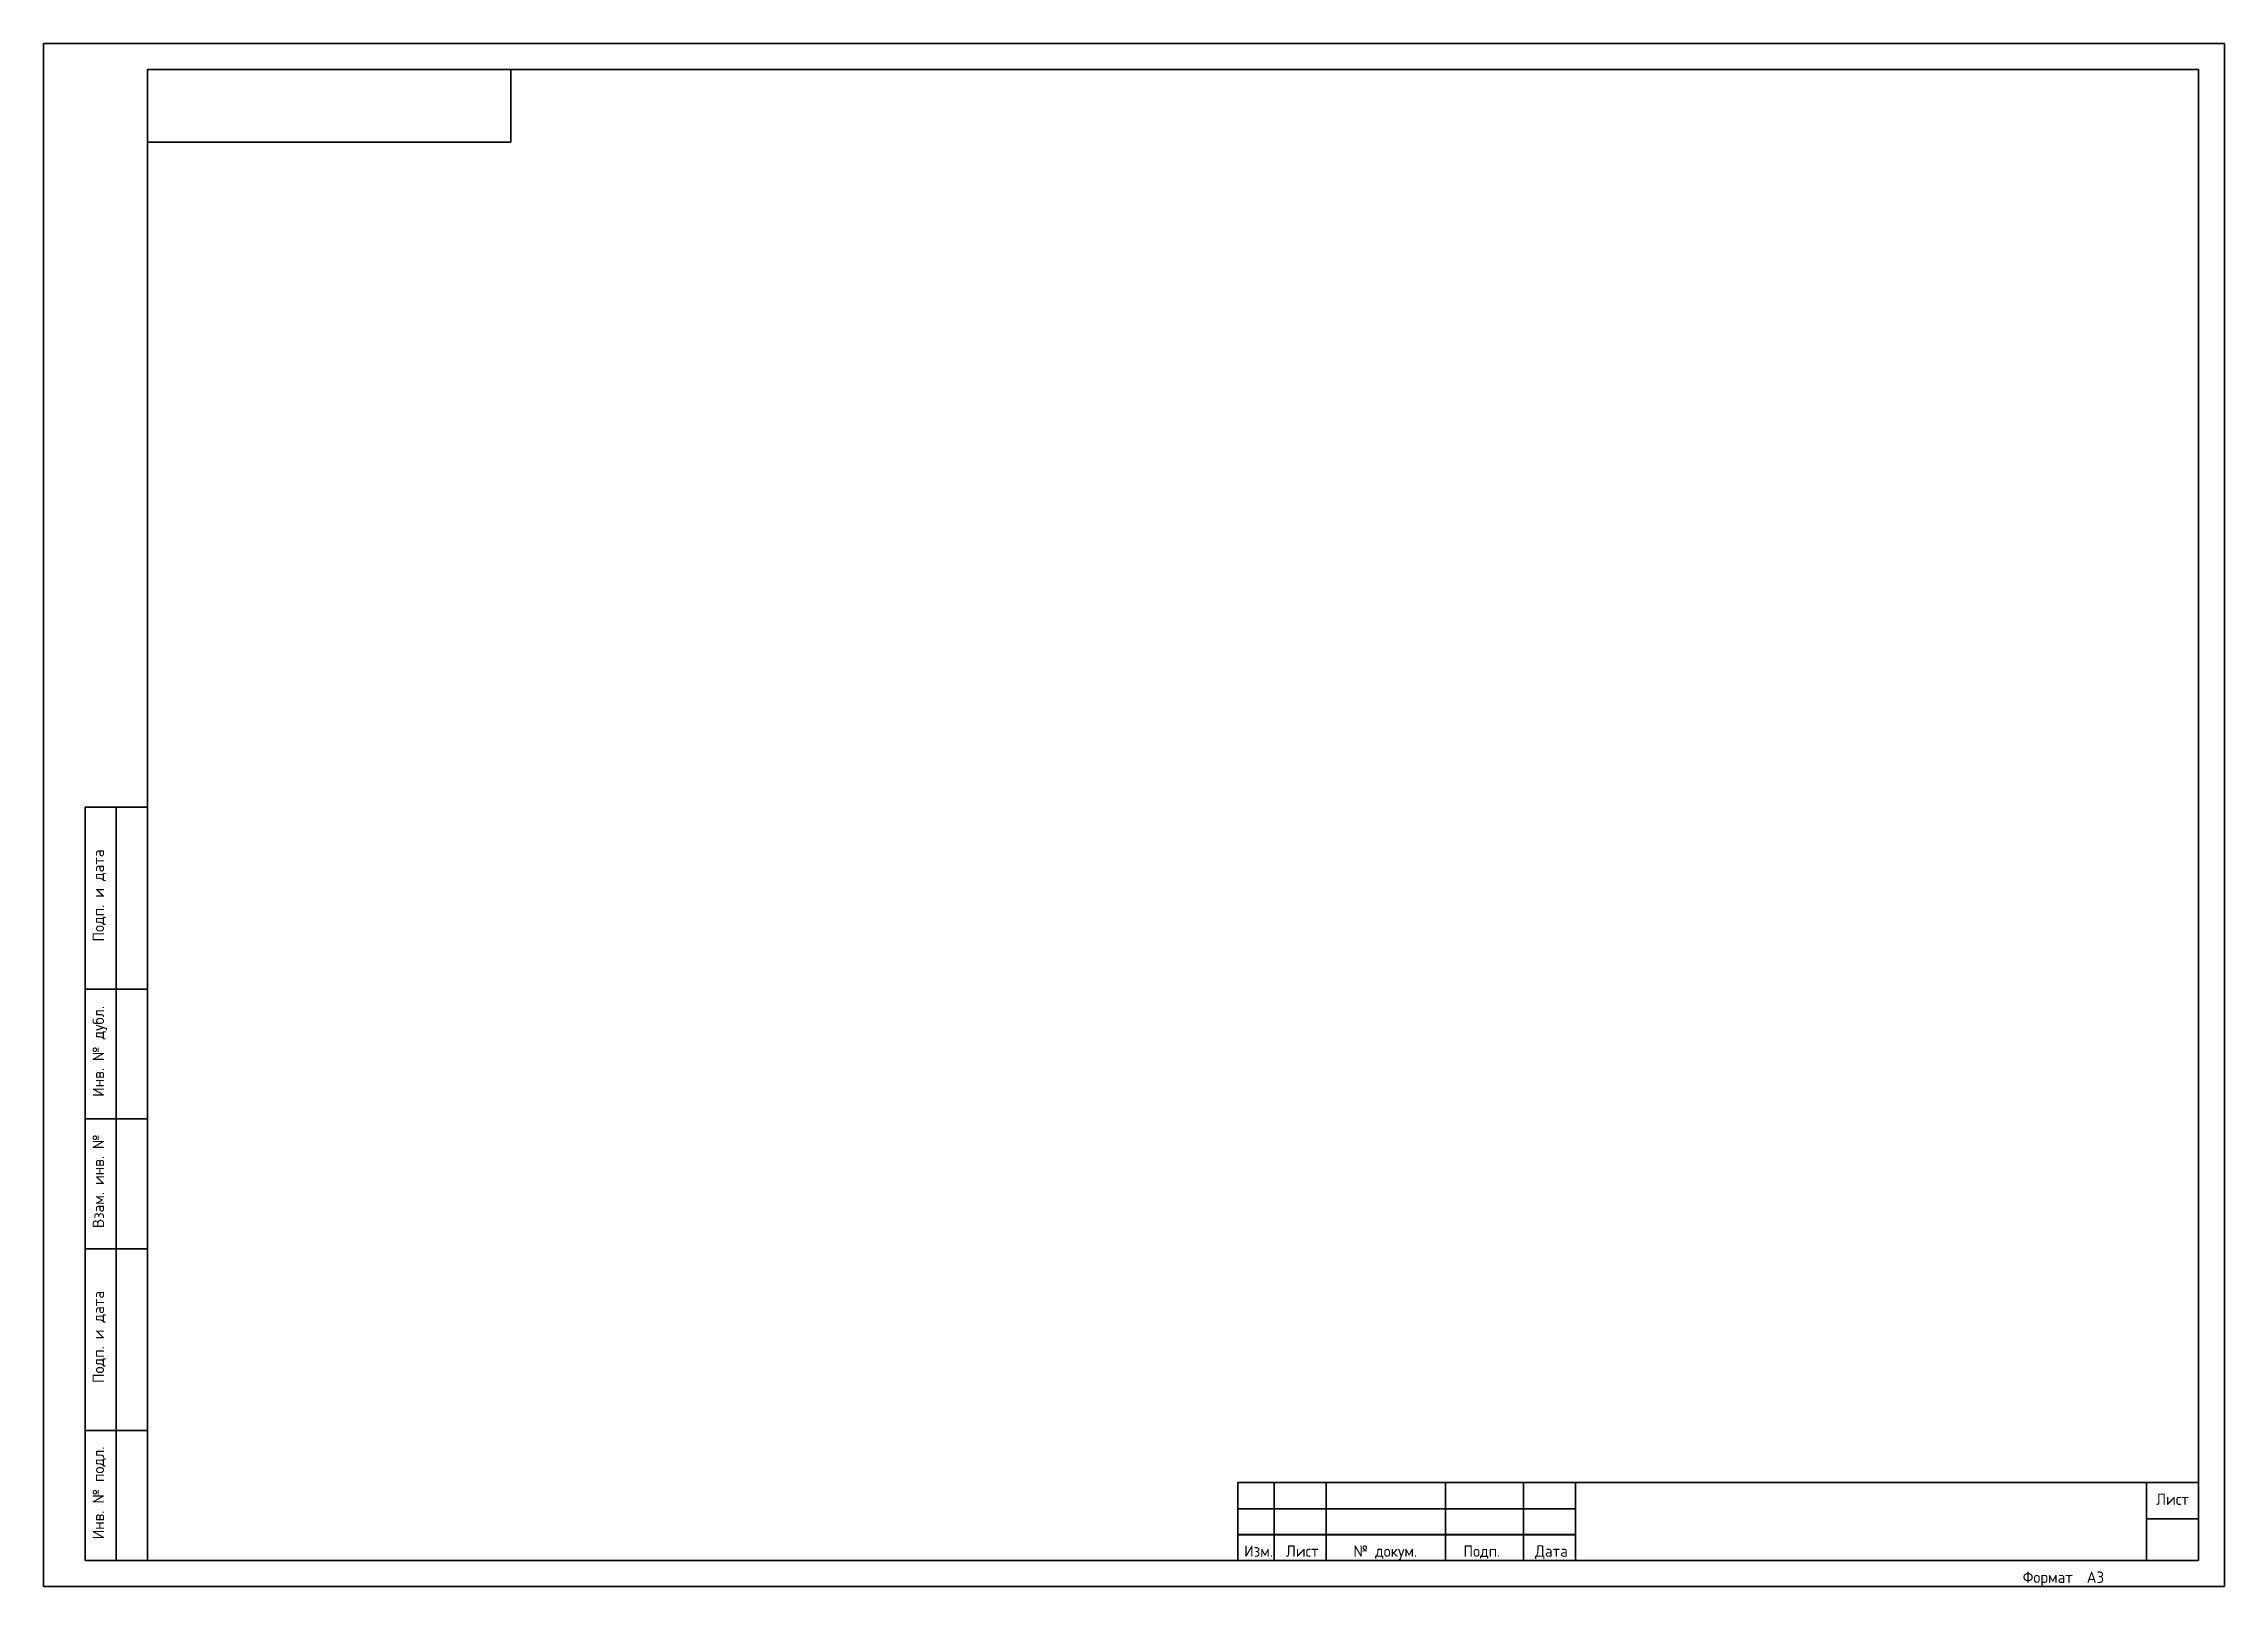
# Model space of a CAD drawing. Header units: millimetres. Extents: x 0 to 420, y 0 to 297.
import ezdxf
from ezdxf.enums import TextEntityAlignment as Align

# ---------------------------------------------------------------- set-up
doc = ezdxf.new("R2010")
doc.units = ezdxf.units.MM
doc.layers.add('EPLAN201', color=7, linetype='Continuous', lineweight=35)
doc.styles.add('GOST Type BU', font='')
doc.styles.get('GOST Type BU').set_extended_font_data('GOST Type BU')

msp = doc.modelspace()

# ---------------------------------------------------------------- linework, layer by layer
at = {"layer": 'EPLAN201', "ltscale": 4}
for p, q in [((90, 292), (90, 278)), ((90, 278), (20, 278)), ((8, 5), (8, 150)), ((20, 150), (8, 150)), ((14, 150), (14, 5)), ((20, 115), (8, 115)), ((20, 90), (8, 90)), ((20, 65), (8, 65)), ((20, 30), (8, 30)), ((237, 20), (237, 5)), ((247, 20), (247, 5)), ((270, 20), (270, 5)), ((285, 20), (285, 5)), ((295, 20), (295, 5)), ((405, 20), (405, 5)), ((229.98, 14.91), (294.98, 14.91)), ((415, 13), (405, 13)), ((229.98, 9.91), (294.98, 9.91)), ((230, 10), (295, 10)), ((230.03, 9.89), (295.03, 9.89)), ((20, 5), (8, 5))]:
    msp.add_line(p, q, dxfattribs=at)
at = {"layer": 'EPLAN201', "color": 7, "ltscale": 4}
msp.add_lwpolyline([(0, 0), (420, 0), (420, 297), (0, 297)], close=True, dxfattribs=at)
at = {"layer": 'EPLAN201', "linetype": 'Continuous', "lineweight": 35, "ltscale": 4}
msp.add_lwpolyline([(20, 5), (415, 5), (415, 292), (20, 292)], close=True, dxfattribs=at)
at = {"layer": 'EPLAN201', "ltscale": 4}
msp.add_lwpolyline([(230, 5), (415, 5), (415, 20), (230, 20)], close=True, dxfattribs=at)

# ---------------------------------------------------------------- texts
at = {"layer": 'EPLAN201', "color": 7, "style": 'GOST Type BU'}
for s, p in [('Подп. и дата', (9.44, 133)), ('Инв. № дубл.', (9.44, 103)), ('Взам. инв. №', (9.44, 78)), ('Подп. и дата', (9.44, 48)), ('Инв. № подл.', (9.44, 18))]:
    msp.add_text(s, height=2.1975, rotation=90, dxfattribs=at).set_placement(p, align=Align.TOP_CENTER)
for s, p in [('Лист', (410, 16.78)), ('Изм.', (234, 6.78)), ('Лист', (242.4, 6.79)), ('№ докум.', (258.4, 6.79)), ('Подп.', (277, 6.78)), ('Дата', (290.4, 6.79))]:
    msp.add_text(s, height=2.197, dxfattribs=at).set_placement(p, align=Align.MIDDLE_CENTER)
msp.add_text('Формат  А3', height=2.197, dxfattribs=at).set_placement((389, 0), align=Align.BOTTOM_CENTER)

doc.saveas('drawing.dxf')
